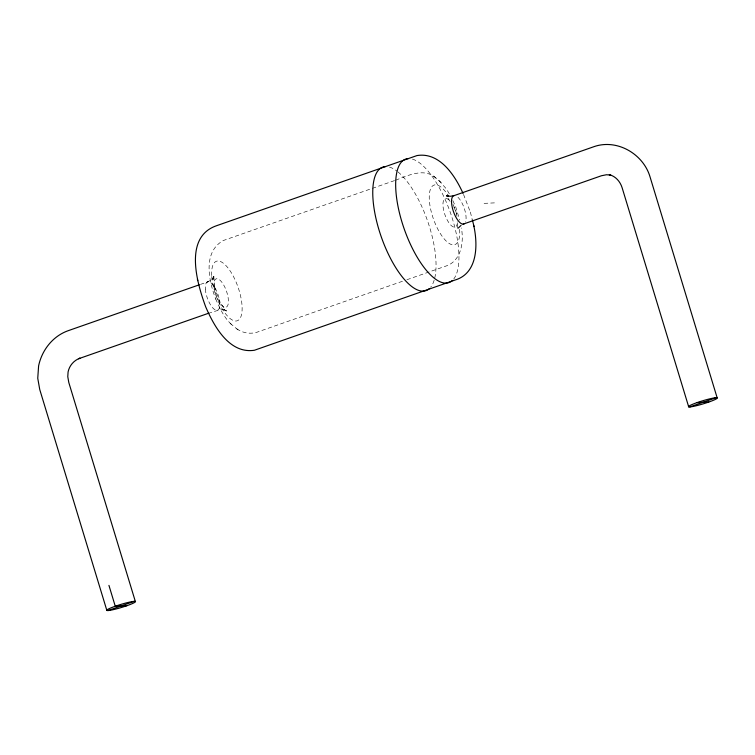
<?xml version="1.0" encoding="UTF-8"?>
<svg xmlns="http://www.w3.org/2000/svg" width="755" height="755" viewBox="0 0 755 755"><rect width="100%" height="100%" fill="white"/><g stroke="black" fill="none" stroke-linecap="round" stroke-linejoin="round"><path stroke-width="0.57" stroke-dasharray="3.77 2.83" d="M457.568 228.378L457.162 221.649M206.851 282.247L210.343 280.435L213.174 277.717L212.061 279.435L213.854 276.264L213.174 279.341L213.816 276.292L214.495 286.343L214.137 284.928L215.93 292.091L220.507 303.123L226.283 311.079L223.81 309.031L226.245 310.834L222.81 309.446L224.716 309.927L220.781 309.569L210.277 312.655M394.535 180.587L223.348 240.505C202.623 252 208.673 280.464 215.628 298.81L215.788 299.178M395.648 180.2C408.106 175.434 424.536 167.289 436.22 178.312M200.434 284.409L208.21 281.681M402.453 281.275L259.05 331.473C251.075 334.852 241.609 333.172 235.154 327.519M406.898 279.727L448.026 265.326C461.739 258.927 463.853 241.213 461.39 227.916M484.078 203.369L495.346 202.84M438.891 180.53L446.413 188.92L449.669 194.422M215.628 298.81C219.837 308.351 224.329 318.468 232.483 325.301M433.408 176L441.269 182.493M230.105 323.338L237.967 329.831M448.036 198.178L450.867 202.708M463.523 194.403L470.469 212.457M452.84 200.594L455.746 207.021L459.748 220.082M219.497 307.379L220.082 308.663M470.356 212.032L472.092 218.978M389.486 167.11A65.43 24.481 70.7 0 1 397.083 171.215M397.989 171.932A65.43 24.481 70.7 0 1 434.446 279.199M434.144 280.247A65.43 24.481 70.7 0 1 430.633 287.249M412.39 159.097A65.43 24.481 70.7 0 1 450.801 213.854A65.43 24.481 70.7 0 1 453.538 279.237M457.417 222.763A15.043 5.634 70.7 0 1 449.801 223.98A15.043 5.634 70.7 0 1 442.949 204.841A15.043 5.634 70.7 0 1 449.367 200.292M453.944 207.096A15.043 5.634 70.7 0 1 456.983 216.27M459.644 229.35A31.55 11.806 70.7 0 1 444.185 238.891A31.55 11.806 70.7 0 1 429.425 193.742A31.55 11.806 70.7 0 1 448.914 196.545M453.028 204.379A31.55 11.806 70.7 0 1 457.37 216.496M457.955 197.281A15.043 5.634 70.7 0 1 465.495 222.093M213.929 286.079A15.043 5.634 70.7 0 0 225.509 307.323A15.043 5.634 70.7 0 0 224.027 285.607A15.043 5.634 70.7 0 0 213.929 286.079M211.73 276.481A31.55 11.806 70.7 0 0 236.004 321.017A31.55 11.806 70.7 0 0 232.908 275.49A31.55 11.806 70.7 0 0 211.73 276.481M205.341 289.08A15.043 5.634 70.7 0 0 216.921 310.333A15.043 5.634 70.7 0 0 215.439 288.608A15.043 5.634 70.7 0 0 205.341 289.08"/><path stroke-width="1.13" d="M458.2 228.114L461.031 225.396M199.32 284.795L68.195 330.69C52.793 336.117 41.865 350.16 38.599 365.939L37.75 378.255L39.732 389.486L106.87 610.484M446.847 195.687L448.564 196.385L446.658 195.904L450.593 196.262L454.453 195.498L594.478 146.489C617.411 138.816 643.298 154.086 650.017 176.802L717.156 397.8M209.173 313.042L78.624 358.729L79.954 358.181C73.896 360.371 69.328 365.656 68.082 371.979L67.78 376.679L68.809 382.549L135.334 601.442M463.164 224.141L601.452 175.745L606.501 174.745L610.71 175.113L609.294 174.679C615.636 176.245 620.195 181.587 622.101 187.665L688.692 406.851M107.937 610.568L134.277 601.348M689.759 406.936L716.099 397.715M697.091 402.594A15.043 1.548 -16.9 0 1 717.25 398.196A15.043 1.548 -16.9 0 1 694.44 406.181A15.043 1.548 -16.9 0 1 697.091 402.594L708.756 402.047M126.944 605.689L115.27 606.237A15.043 1.548 -16.9 0 0 112.618 609.813A15.043 1.548 -16.9 0 0 135.428 601.829A15.043 1.548 -16.9 0 0 115.27 606.237L108.937 585.38M463.051 193.403C455.029 175.547 439.721 151.84 416.986 155.568L216.553 225.717C183.38 237.061 197.046 283.295 205.7 306.87L205.945 307.427C214.326 326.66 229.445 354.01 254.388 350.263L454.821 280.105C479.887 272.866 478.038 239.59 472.271 219.696M473.63 225.169L473.989 226.576M197.385 279.256L197.744 280.662M429.246 288.703A65.43 24.481 70.7 0 1 381.728 238.174A65.43 24.481 70.7 0 1 385.484 166.591M452.151 280.681A65.43 24.481 70.7 0 1 404.633 230.152A65.43 24.481 70.7 0 1 408.398 158.578M464.523 223.584A15.043 5.634 70.7 0 1 453.595 211.966A15.043 5.634 70.7 0 1 454.453 195.498"/></g></svg>
